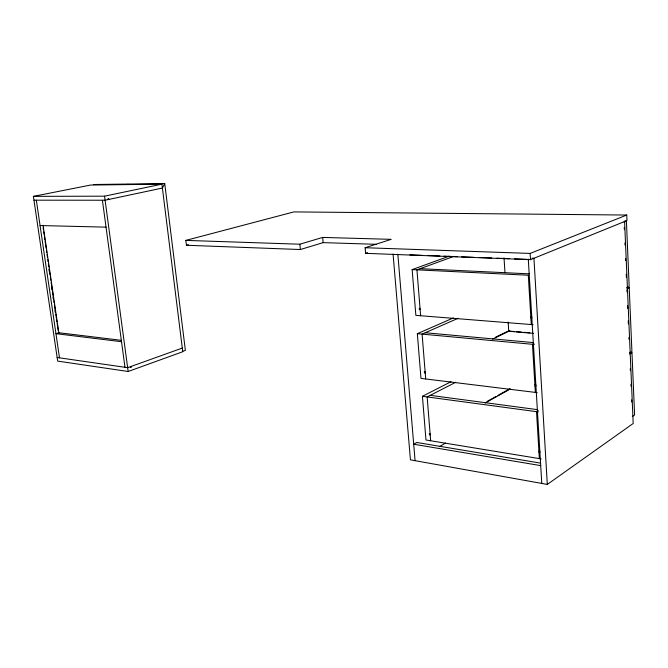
<?xml version="1.0" encoding="UTF-8"?>
<svg xmlns="http://www.w3.org/2000/svg" width="668" height="668" viewBox="0 0 668 668"><rect width="100%" height="100%" fill="white"/><g stroke="black" fill="none" stroke-linecap="round" stroke-linejoin="round"><path stroke-width="1" d="M128.097 184.051L164.729 183.575L162.407 188.042L105.093 200.233L33.959 200.183M393.076 254.032L410.436 459.843L547.309 484.425L633.189 423.487L624.588 221.525M632.32 416.548L634.6 414.962L631.97 352.637L629.891 352.454M538.299 410.595L536.521 411.672L539.352 458.607M629.648 354.04L631.97 352.637M629.598 352.871L631.92 351.477L629.223 287.683L627.143 287.566M439.293 446.683L445.573 443.051M487.089 401.426L492.508 398.412M492.934 398.17L496.115 396.4M497.919 395.398L509.659 388.859M485.143 403.029L510.41 388.951M455.693 382.28L427.144 396.934L430.66 440.763M533.941 343.536L532.463 344.296L535.36 392.408M541.172 458.908L425.975 439.995L422.426 396.299L451.042 381.704M626.868 288.868L629.223 287.683M626.818 287.674L629.173 286.48L626.417 221.158L624.33 221.133M495.314 337.34L508.682 330.877M492.575 339.102L509.442 330.944M458.048 318.31L422.101 334.125L425.7 378.965M537.197 392.634L420.974 378.389L417.341 333.683L453.372 317.943M185.846 240.396L299.832 244.212L322.669 237.424L391.197 239.344L365.129 247.728L365.621 253.331L530.501 259.668L626.985 220.549L626.751 215.038L293.87 211.906L185.846 240.396L186.439 245.265L300.366 249.531L323.17 242.626L376.092 244.304M624.021 222.127L626.417 221.158M365.129 247.728L530.133 253.414L626.751 215.038M453.873 256.353L416.941 269.839L420.623 315.73M533.122 324.698L415.855 315.354L412.148 269.605L449.172 256.17M182.69 351.335L185.362 350.366L164.729 183.575M128.164 371.491L182.748 351.735L161.923 184.159L90.556 185.061L33.4 196.367L57.673 361.104L128.164 371.491L104.55 196.167L33.4 196.367M182.289 348.078L127.646 367.667L57.139 357.505M365.621 253.331L367.55 252.704M186.439 245.265L188.434 244.73M104.55 196.167L161.923 184.159M93.361 184.51L127.813 184.059M40.063 225.542L106.045 227.145M532.037 258.199L533.941 258.274L547.309 484.425M409.826 254.85L422.268 255.326M427.453 255.527L439.895 256.003M444.036 256.161L457.513 256.679M461.663 256.838L474.105 257.314M479.29 257.506L491.731 257.982M496.917 258.182L509.358 258.658M514.535 258.858L526.977 259.334M420.139 268.67L529.231 273.847M412.148 269.605L528.296 275.224L531.269 324.548M420.03 308.34L419.237 308.282L419.329 309.518L420.13 309.576M530.793 316.615L531.711 316.682L531.795 318.01L530.868 317.935M508.431 331.002L514.352 331.503M516.414 331.679L521.574 332.113M523.637 332.288L529.833 332.823M533.548 333.382L508.757 331.27L508.164 322.093M425.249 332.739L533.34 342.584M417.341 333.683L534.308 344.471M425.124 371.742L424.33 371.65L424.43 372.853L425.215 372.953M534.893 384.659L535.811 384.768L535.886 386.062L534.976 385.954M121.417 340.338L58.901 332.748L55.953 333.666L121.526 341.707M430.242 395.347L537.373 409.634M422.426 396.299L538.35 411.914M430.1 433.707L429.315 433.582L429.407 434.759L430.192 434.885M538.901 451.05L539.802 451.192L539.878 452.453L538.976 452.311M540.562 463.124L416.832 442.475L413.709 444.22L540.713 465.621M43.086 225.291L58.893 333.257M43.136 227.746L43.437 229.8M43.737 231.863L44.197 234.952M44.497 237.006L44.798 239.069M45.098 241.123L46.15 248.329M46.451 250.383L46.752 252.446M47.052 254.5L47.511 257.589M47.812 259.652L48.113 261.706M48.413 263.768L48.864 266.849M49.165 268.912L50.067 275.082M50.367 277.145L50.826 280.234M51.127 282.288L52.179 289.494M52.48 291.557L53.532 298.755M53.841 300.817L54.141 302.871M54.442 304.934L55.494 312.14M55.795 314.194L56.847 321.4M57.156 323.454L58.208 330.66M44.364 237.608L44.664 239.662M49.031 269.471L49.332 271.525M51.737 287.966L52.037 290.021M53.098 297.218L53.398 299.272M55.052 310.578L55.352 312.632M56.404 319.83L56.705 321.884M36.339 200.183L59.502 357.848M102.404 200.233L124.983 367.283M108.784 199.448L108.659 198.546L107.974 198.697L108.099 199.598M131.153 366.415L131.27 367.258L130.619 367.492L130.511 366.64M299.832 244.212L300.366 249.531M322.669 237.424L323.17 242.626M397.844 254.207L415.079 460.678M504.023 257.89L504.966 272.469M530.133 253.414L530.501 259.668M528.288 259.101L541.781 483.432M624.238 227.329L624.33 229.408M624.906 242.935L624.997 245.014M625.574 258.541L625.665 260.62M626.242 274.147L626.375 277.27M626.91 289.904L627.001 291.966M627.569 305.385L627.703 308.482M628.237 320.865L628.363 323.963M628.939 337.382L629.031 339.453M630.275 368.627L630.358 370.707M630.943 384.259L631.026 386.338M631.602 399.881L631.694 401.969"/></g></svg>
